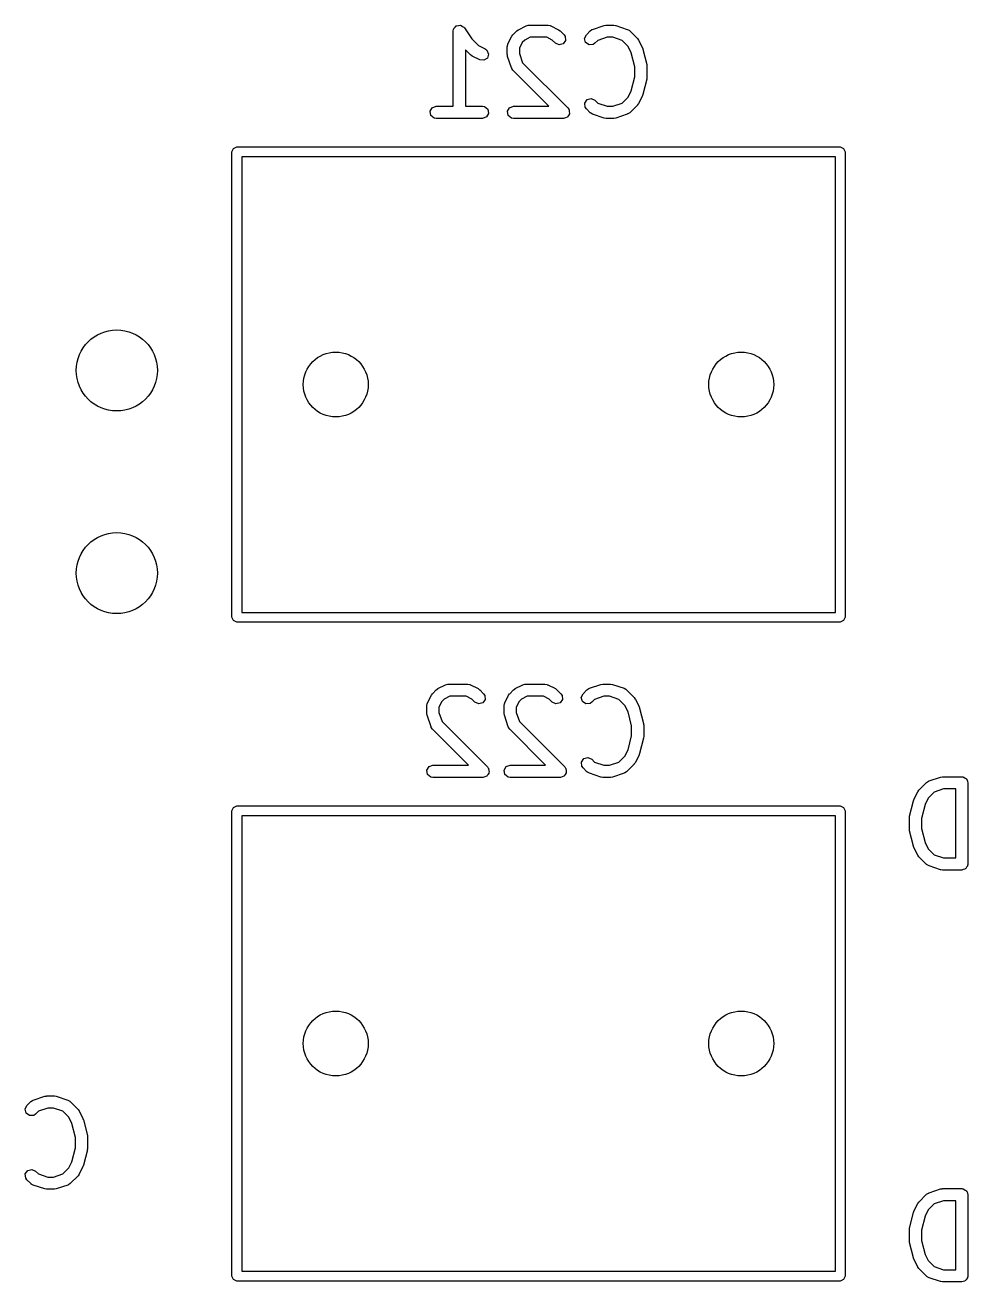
# Model space of a CAD drawing. Extents: x 83 to 134, y -229 to -46.
# Drawn here: x 110.55 to 122.17, y -184.04 to -168.54 of the extents above; entities that cross this region are included whole.
import ezdxf

# ---------------------------------------------------------------- set-up
doc = ezdxf.new("R2010")
doc.units = 0
doc.layers.add('BLACK', color=7, linetype='CONTINUOUS')

msp = doc.modelspace()

# ---------------------------------------------------------------- linework, layer by layer
at = {"layer": 'BLACK', "linetype": 'CONTINUOUS'}
for p, q in [((115.829, -168.616), (115.833, -168.591)), ((115.829, -169.541), (115.829, -168.616)), ((115.833, -168.591), (115.836, -168.587)), ((115.836, -168.587), (115.837, -168.583)), ((115.837, -168.583), (115.852, -168.568)), ((115.852, -168.568), (115.866, -168.551)), ((115.866, -168.551), (115.871, -168.551)), ((115.871, -168.551), (115.874, -168.548)), ((115.874, -168.548), (115.895, -168.546)), ((115.895, -168.546), (115.917, -168.543)), ((115.917, -168.543), (115.921, -168.545)), ((115.921, -168.545), (115.925, -168.544)), ((115.925, -168.544), (115.942, -168.557)), ((115.942, -168.557), (115.961, -168.568)), ((115.961, -168.568), (115.963, -168.572)), ((115.963, -168.572), (115.966, -168.575)), ((115.966, -168.575), (116.057, -168.711)), ((116.565, -168.659), (116.613, -168.611)), ((116.613, -168.611), (116.631, -168.598)), ((116.631, -168.598), (116.632, -168.597)), ((116.632, -168.597), (116.727, -168.549)), ((116.727, -168.549), (116.752, -168.542)), ((116.752, -168.542), (116.757, -168.543)), ((116.757, -168.543), (116.761, -168.541)), ((116.761, -168.541), (116.999, -168.541)), ((116.999, -168.541), (117.025, -168.546)), ((117.025, -168.546), (117.028, -168.549)), ((117.028, -168.549), (117.033, -168.549)), ((117.033, -168.549), (117.128, -168.597)), ((117.128, -168.597), (117.146, -168.61)), ((117.146, -168.61), (117.147, -168.611)), ((117.147, -168.611), (117.195, -168.659)), ((117.47, -168.659), (117.517, -168.611)), ((117.517, -168.611), (117.539, -168.596)), ((117.539, -168.596), (117.543, -168.596)), ((117.543, -168.596), (117.547, -168.593)), ((117.547, -168.593), (117.69, -168.545)), ((117.69, -168.545), (117.712, -168.542)), ((117.712, -168.542), (117.713, -168.541)), ((117.713, -168.541), (117.809, -168.541)), ((117.809, -168.541), (117.831, -168.545)), ((117.831, -168.545), (117.832, -168.545)), ((117.832, -168.545), (117.975, -168.593)), ((117.975, -168.593), (117.998, -168.605)), ((117.998, -168.605), (118, -168.609)), ((118, -168.609), (118.004, -168.611)), ((118.004, -168.611), (118.1, -168.706)), ((116.057, -168.711), (116.139, -168.793)), ((116.139, -168.793), (116.223, -168.835)), ((116.495, -168.807), (116.5, -168.781)), ((116.5, -168.781), (116.503, -168.778)), ((116.503, -168.773), (116.551, -168.678)), ((116.503, -168.778), (116.503, -168.773)), ((116.551, -168.678), (116.564, -168.66)), ((116.564, -168.66), (116.565, -168.659)), ((116.68, -168.756), (116.645, -168.825)), ((116.71, -168.726), (116.68, -168.756)), ((116.779, -168.691), (116.71, -168.726)), ((116.981, -168.691), (116.779, -168.691)), ((117.05, -168.726), (116.981, -168.691)), ((117.089, -168.765), (117.05, -168.726)), ((117.135, -168.786), (117.089, -168.765)), ((117.185, -168.773), (117.135, -168.786)), ((117.214, -168.731), (117.185, -168.773)), ((117.195, -168.659), (117.21, -168.68)), ((117.21, -168.68), (117.214, -168.731)), ((117.448, -168.705), (117.47, -168.659)), ((117.461, -168.755), (117.448, -168.705)), ((117.503, -168.784), (117.461, -168.755)), ((117.555, -168.78), (117.503, -168.784)), ((117.576, -168.765), (117.555, -168.78)), ((117.611, -168.73), (117.576, -168.765)), ((117.726, -168.691), (117.611, -168.73)), ((117.796, -168.691), (117.726, -168.691)), ((117.911, -168.73), (117.796, -168.691)), ((117.985, -168.804), (117.911, -168.73)), ((118.024, -168.881), (117.985, -168.804)), ((118.1, -168.706), (118.113, -168.725)), ((118.113, -168.725), (118.114, -168.726)), ((118.114, -168.726), (118.161, -168.821)), ((116.041, -168.908), (115.979, -168.845)), ((115.979, -168.845), (115.979, -169.541)), ((116.043, -168.908), (116.041, -168.908)), ((116.061, -168.922), (116.043, -168.908)), ((116.156, -168.969), (116.061, -168.922)), ((116.25, -168.947), (116.207, -168.975)), ((116.223, -168.835), (116.244, -168.851)), ((116.244, -168.851), (116.264, -168.898)), ((116.264, -168.898), (116.25, -168.947)), ((116.495, -168.902), (116.495, -168.807)), ((116.496, -168.904), (116.495, -168.902)), ((116.499, -168.926), (116.496, -168.904)), ((116.547, -169.069), (116.499, -168.926)), ((116.645, -168.825), (116.645, -168.89)), ((116.645, -168.89), (116.684, -169.004)), ((118.067, -169.054), (118.024, -168.881)), ((118.161, -168.821), (118.165, -168.833)), ((118.165, -168.833), (118.167, -168.836)), ((118.167, -168.836), (118.215, -169.027)), ((116.207, -168.975), (116.156, -168.969)), ((116.55, -169.072), (116.547, -169.069)), ((116.55, -169.077), (116.55, -169.072)), ((116.565, -169.098), (116.55, -169.077)), ((117.008, -169.541), (116.565, -169.098)), ((116.684, -169.004), (117.243, -169.563)), ((118.067, -169.179), (118.067, -169.054)), ((118.215, -169.027), (118.216, -169.042)), ((118.216, -169.042), (118.217, -169.045)), ((118.217, -169.045), (118.217, -169.188)), ((118.024, -169.352), (118.067, -169.179)), ((118.215, -169.206), (118.167, -169.396)), ((118.217, -169.188), (118.214, -169.203)), ((118.214, -169.203), (118.215, -169.206)), ((117.985, -169.429), (118.024, -169.352)), ((118.161, -169.412), (118.114, -169.507)), ((118.162, -169.408), (118.161, -169.412)), ((118.167, -169.396), (118.162, -169.408)), ((115.544, -169.603), (115.57, -169.559)), ((115.57, -169.559), (115.618, -169.541)), ((115.618, -169.541), (115.829, -169.541)), ((115.979, -169.541), (116.19, -169.541)), ((116.19, -169.541), (116.215, -169.546)), ((116.215, -169.546), (116.254, -169.579)), ((116.254, -169.579), (116.263, -169.629)), ((116.497, -169.603), (116.522, -169.559)), ((116.522, -169.559), (116.57, -169.541)), ((116.57, -169.541), (117.008, -169.541)), ((117.243, -169.563), (117.252, -169.577)), ((117.252, -169.577), (117.254, -169.579)), ((117.254, -169.579), (117.255, -169.581)), ((117.45, -169.502), (117.48, -169.46)), ((117.455, -169.553), (117.45, -169.502)), ((117.47, -169.574), (117.455, -169.553)), ((117.517, -169.622), (117.47, -169.574)), ((117.48, -169.46), (117.529, -169.446)), ((117.529, -169.446), (117.576, -169.468)), ((117.576, -169.468), (117.611, -169.503)), ((117.611, -169.503), (117.726, -169.541)), ((117.726, -169.541), (117.796, -169.541)), ((117.796, -169.541), (117.911, -169.503)), ((117.911, -169.503), (117.985, -169.429)), ((118.1, -169.527), (118.004, -169.622)), ((118.114, -169.507), (118.1, -169.525)), ((118.1, -169.525), (118.1, -169.527)), ((115.553, -169.654), (115.544, -169.603)), ((115.592, -169.687), (115.553, -169.654)), ((115.618, -169.691), (115.592, -169.687)), ((116.19, -169.691), (115.618, -169.691)), ((116.238, -169.674), (116.19, -169.691)), ((116.263, -169.629), (116.238, -169.674)), ((116.506, -169.654), (116.497, -169.603)), ((116.545, -169.687), (116.506, -169.654)), ((116.57, -169.691), (116.545, -169.687)), ((117.19, -169.691), (116.57, -169.691)), ((117.211, -169.684), (117.19, -169.691)), ((117.233, -169.678), (117.211, -169.684)), ((117.235, -169.675), (117.233, -169.678)), ((117.238, -169.674), (117.235, -169.675)), ((117.249, -169.654), (117.238, -169.674)), ((117.262, -169.636), (117.249, -169.654)), ((117.255, -169.581), (117.257, -169.585)), ((117.257, -169.585), (117.259, -169.607)), ((117.259, -169.607), (117.263, -169.629)), ((117.263, -169.629), (117.262, -169.632)), ((117.262, -169.632), (117.262, -169.636)), ((117.522, -169.624), (117.517, -169.622)), ((117.524, -169.628), (117.522, -169.624)), ((117.547, -169.64), (117.524, -169.628)), ((117.69, -169.688), (117.547, -169.64)), ((117.691, -169.687), (117.69, -169.688)), ((117.713, -169.691), (117.691, -169.687)), ((117.809, -169.691), (117.713, -169.691)), ((117.81, -169.691), (117.809, -169.691)), ((117.832, -169.688), (117.81, -169.691)), ((117.975, -169.64), (117.832, -169.688)), ((117.979, -169.637), (117.975, -169.64)), ((117.983, -169.637), (117.979, -169.637)), ((118.004, -169.622), (117.983, -169.637)), ((113.118, -170.062), (113.16, -170.044)), ((113.16, -170.044), (120.6, -170.044)), ((120.6, -170.044), (120.642, -170.062)), ((113.1, -170.104), (113.118, -170.062)), ((113.1, -175.844), (113.1, -170.104)), ((113.22, -170.164), (113.22, -175.784)), ((120.54, -170.164), (113.22, -170.164)), ((120.54, -175.784), (120.54, -170.164)), ((120.642, -170.062), (120.66, -170.104)), ((120.66, -170.104), (120.66, -175.844)), ((113.118, -175.886), (113.1, -175.844)), ((113.16, -175.904), (113.118, -175.886)), ((120.6, -175.904), (113.16, -175.904)), ((113.22, -175.784), (120.54, -175.784)), ((120.642, -175.886), (120.6, -175.904)), ((120.66, -175.844), (120.642, -175.886)), ((115.64, -176.725), (115.735, -176.677)), ((115.735, -176.677), (115.76, -176.67)), ((115.76, -176.67), (115.764, -176.671)), ((115.764, -176.671), (115.769, -176.669)), ((115.769, -176.669), (116.007, -176.669)), ((116.007, -176.669), (116.032, -176.674)), ((116.032, -176.674), (116.036, -176.677)), ((116.036, -176.677), (116.04, -176.677)), ((116.04, -176.677), (116.135, -176.725)), ((116.592, -176.725), (116.687, -176.677)), ((116.687, -176.677), (116.712, -176.67)), ((116.712, -176.67), (116.717, -176.671)), ((116.717, -176.671), (116.721, -176.669)), ((116.721, -176.669), (116.959, -176.669)), ((116.959, -176.669), (116.985, -176.674)), ((116.985, -176.674), (116.988, -176.677)), ((116.988, -176.677), (116.993, -176.677)), ((116.993, -176.677), (117.088, -176.725)), ((117.507, -176.721), (117.65, -176.673)), ((117.65, -176.673), (117.672, -176.67)), ((117.672, -176.67), (117.673, -176.669)), ((117.673, -176.669), (117.769, -176.669)), ((117.769, -176.669), (117.791, -176.673)), ((117.791, -176.673), (117.792, -176.673)), ((117.792, -176.673), (117.935, -176.721)), ((115.511, -176.901), (115.559, -176.806)), ((115.559, -176.806), (115.572, -176.788)), ((115.572, -176.788), (115.573, -176.787)), ((115.573, -176.787), (115.62, -176.739)), ((115.62, -176.739), (115.639, -176.726)), ((115.639, -176.726), (115.64, -176.725)), ((115.718, -176.854), (115.687, -176.884)), ((115.786, -176.819), (115.718, -176.854)), ((115.989, -176.819), (115.786, -176.819)), ((116.057, -176.854), (115.989, -176.819)), ((116.096, -176.893), (116.057, -176.854)), ((116.135, -176.725), (116.153, -176.738)), ((116.153, -176.738), (116.155, -176.739)), ((116.155, -176.739), (116.203, -176.787)), ((116.222, -176.859), (116.193, -176.901)), ((116.203, -176.787), (116.217, -176.808)), ((116.217, -176.808), (116.222, -176.859)), ((116.463, -176.901), (116.511, -176.806)), ((116.511, -176.806), (116.524, -176.788)), ((116.524, -176.788), (116.525, -176.787)), ((116.525, -176.787), (116.573, -176.739)), ((116.573, -176.739), (116.591, -176.726)), ((116.591, -176.726), (116.592, -176.725)), ((116.67, -176.854), (116.64, -176.884)), ((116.739, -176.819), (116.67, -176.854)), ((116.941, -176.819), (116.739, -176.819)), ((117.01, -176.854), (116.941, -176.819)), ((117.049, -176.893), (117.01, -176.854)), ((117.088, -176.725), (117.106, -176.738)), ((117.106, -176.738), (117.107, -176.739)), ((117.107, -176.739), (117.155, -176.787)), ((117.174, -176.859), (117.145, -176.901)), ((117.155, -176.787), (117.17, -176.808)), ((117.17, -176.808), (117.174, -176.859)), ((117.408, -176.833), (117.43, -176.787)), ((117.421, -176.883), (117.408, -176.833)), ((117.43, -176.787), (117.477, -176.739)), ((117.477, -176.739), (117.499, -176.724)), ((117.499, -176.724), (117.503, -176.724)), ((117.503, -176.724), (117.507, -176.721)), ((117.571, -176.858), (117.536, -176.893)), ((117.686, -176.819), (117.571, -176.858)), ((117.756, -176.819), (117.686, -176.819)), ((117.871, -176.858), (117.756, -176.819)), ((117.945, -176.932), (117.871, -176.858)), ((117.935, -176.721), (117.958, -176.733)), ((117.958, -176.733), (117.96, -176.737)), ((117.96, -176.737), (117.964, -176.739)), ((117.964, -176.739), (118.06, -176.834)), ((118.06, -176.834), (118.073, -176.853)), ((118.073, -176.853), (118.074, -176.854)), ((118.074, -176.854), (118.121, -176.949)), ((115.503, -176.935), (115.508, -176.909)), ((115.503, -177.03), (115.503, -176.935)), ((115.508, -176.909), (115.51, -176.906)), ((115.51, -176.906), (115.511, -176.901)), ((115.687, -176.884), (115.653, -176.953)), ((115.653, -176.953), (115.653, -177.018)), ((115.653, -177.018), (115.691, -177.132)), ((116.143, -176.914), (116.096, -176.893)), ((116.193, -176.901), (116.143, -176.914)), ((116.455, -176.935), (116.46, -176.909)), ((116.455, -177.03), (116.455, -176.935)), ((116.46, -176.909), (116.463, -176.906)), ((116.463, -176.906), (116.463, -176.901)), ((116.64, -176.884), (116.605, -176.953)), ((116.605, -176.953), (116.605, -177.018)), ((116.605, -177.018), (116.644, -177.132)), ((117.095, -176.914), (117.049, -176.893)), ((117.145, -176.901), (117.095, -176.914)), ((117.463, -176.912), (117.421, -176.883)), ((117.515, -176.908), (117.463, -176.912)), ((117.536, -176.893), (117.515, -176.908)), ((117.984, -177.009), (117.945, -176.932)), ((118.027, -177.182), (117.984, -177.009)), ((118.121, -176.949), (118.125, -176.961)), ((118.125, -176.961), (118.127, -176.964)), ((118.127, -176.964), (118.175, -177.155)), ((115.504, -177.032), (115.503, -177.03)), ((115.507, -177.054), (115.504, -177.032)), ((115.555, -177.197), (115.507, -177.054)), ((115.691, -177.132), (116.25, -177.691)), ((116.456, -177.032), (116.455, -177.03)), ((116.459, -177.054), (116.456, -177.032)), ((116.507, -177.197), (116.459, -177.054)), ((116.644, -177.132), (117.203, -177.691)), ((118.175, -177.155), (118.176, -177.17)), ((118.176, -177.17), (118.177, -177.173)), ((118.177, -177.173), (118.177, -177.316)), ((115.557, -177.2), (115.555, -177.197)), ((115.558, -177.205), (115.557, -177.2)), ((115.573, -177.226), (115.558, -177.205)), ((116.016, -177.669), (115.573, -177.226)), ((116.51, -177.2), (116.507, -177.197)), ((116.51, -177.205), (116.51, -177.2)), ((116.525, -177.226), (116.51, -177.205)), ((116.968, -177.669), (116.525, -177.226)), ((117.984, -177.48), (118.027, -177.307)), ((118.027, -177.307), (118.027, -177.182)), ((118.177, -177.316), (118.174, -177.331)), ((118.174, -177.331), (118.175, -177.334)), ((117.945, -177.557), (117.984, -177.48)), ((118.175, -177.334), (118.127, -177.524)), ((117.41, -177.63), (117.44, -177.588)), ((117.415, -177.681), (117.41, -177.63)), ((117.44, -177.588), (117.489, -177.574)), ((117.489, -177.574), (117.536, -177.596)), ((117.536, -177.596), (117.571, -177.631)), ((117.571, -177.631), (117.686, -177.669)), ((117.756, -177.669), (117.871, -177.631)), ((117.871, -177.631), (117.945, -177.557)), ((118.074, -177.635), (118.06, -177.653)), ((118.121, -177.54), (118.074, -177.635)), ((118.122, -177.536), (118.121, -177.54)), ((118.127, -177.524), (118.122, -177.536)), ((115.504, -177.731), (115.53, -177.687)), ((115.513, -177.782), (115.504, -177.731)), ((115.552, -177.815), (115.513, -177.782)), ((115.53, -177.687), (115.578, -177.669)), ((115.578, -177.669), (116.016, -177.669)), ((116.257, -177.782), (116.245, -177.802)), ((116.25, -177.691), (116.26, -177.705)), ((116.27, -177.764), (116.257, -177.782)), ((116.26, -177.705), (116.262, -177.707)), ((116.262, -177.707), (116.262, -177.709)), ((116.262, -177.709), (116.265, -177.713)), ((116.265, -177.713), (116.267, -177.735)), ((116.267, -177.735), (116.271, -177.757)), ((116.271, -177.757), (116.269, -177.76)), ((116.269, -177.76), (116.27, -177.764)), ((116.457, -177.731), (116.482, -177.687)), ((116.466, -177.782), (116.457, -177.731)), ((116.505, -177.815), (116.466, -177.782)), ((116.482, -177.687), (116.53, -177.669)), ((116.53, -177.669), (116.968, -177.669)), ((117.209, -177.782), (117.198, -177.802)), ((117.203, -177.691), (117.212, -177.705)), ((117.222, -177.764), (117.209, -177.782)), ((117.212, -177.705), (117.214, -177.707)), ((117.214, -177.707), (117.215, -177.709)), ((117.215, -177.709), (117.217, -177.713)), ((117.217, -177.713), (117.219, -177.735)), ((117.219, -177.735), (117.223, -177.757)), ((117.223, -177.757), (117.222, -177.76)), ((117.222, -177.76), (117.222, -177.764)), ((117.43, -177.702), (117.415, -177.681)), ((117.477, -177.75), (117.43, -177.702)), ((117.482, -177.752), (117.477, -177.75)), ((117.484, -177.756), (117.482, -177.752)), ((117.507, -177.768), (117.484, -177.756)), ((117.65, -177.816), (117.507, -177.768)), ((117.686, -177.669), (117.756, -177.669)), ((117.935, -177.768), (117.792, -177.816)), ((117.939, -177.765), (117.935, -177.768)), ((117.943, -177.765), (117.939, -177.765)), ((117.964, -177.75), (117.943, -177.765)), ((118.06, -177.655), (117.964, -177.75)), ((118.06, -177.653), (118.06, -177.655)), ((115.578, -177.819), (115.552, -177.815)), ((116.197, -177.819), (115.578, -177.819)), ((116.218, -177.812), (116.197, -177.819)), ((116.24, -177.806), (116.218, -177.812)), ((116.242, -177.803), (116.24, -177.806)), ((116.245, -177.802), (116.242, -177.803)), ((116.53, -177.819), (116.505, -177.815)), ((117.15, -177.819), (116.53, -177.819)), ((117.171, -177.812), (117.15, -177.819)), ((117.193, -177.806), (117.171, -177.812)), ((117.195, -177.803), (117.193, -177.806)), ((117.198, -177.802), (117.195, -177.803)), ((117.651, -177.815), (117.65, -177.816)), ((117.673, -177.819), (117.651, -177.815)), ((117.769, -177.819), (117.673, -177.819)), ((117.77, -177.819), (117.769, -177.819)), ((117.792, -177.816), (117.77, -177.819)), ((121.57, -177.977), (121.665, -177.882)), ((121.665, -177.882), (121.687, -177.867)), ((121.687, -177.867), (121.691, -177.867)), ((121.691, -177.867), (121.695, -177.864)), ((121.695, -177.864), (121.837, -177.816)), ((121.837, -177.816), (121.86, -177.813)), ((121.86, -177.813), (121.861, -177.812)), ((121.861, -177.812), (122.099, -177.812)), ((122.099, -177.812), (122.109, -177.814)), ((122.109, -177.814), (122.112, -177.814)), ((122.112, -177.814), (122.115, -177.815)), ((122.115, -177.815), (122.125, -177.817)), ((122.125, -177.817), (122.14, -177.829)), ((122.14, -177.829), (122.157, -177.839)), ((122.157, -177.839), (122.159, -177.846)), ((122.159, -177.846), (122.164, -177.85)), ((122.164, -177.85), (122.168, -177.869)), ((122.168, -177.869), (122.174, -177.887)), ((122.174, -177.887), (122.174, -178.887)), ((121.503, -178.107), (121.508, -178.095)), ((121.508, -178.092), (121.556, -177.997)), ((121.508, -178.095), (121.508, -178.092)), ((121.556, -177.997), (121.569, -177.979)), ((121.569, -177.979), (121.57, -177.977)), ((121.685, -178.075), (121.646, -178.152)), ((121.759, -178.001), (121.685, -178.075)), ((121.873, -177.962), (121.759, -178.001)), ((122.024, -177.962), (121.873, -177.962)), ((122.024, -178.812), (122.024, -177.962)), ((113.1, -178.232), (113.118, -178.19)), ((113.1, -183.972), (113.1, -178.232)), ((113.118, -178.19), (113.16, -178.172)), ((113.16, -178.172), (120.6, -178.172)), ((120.6, -178.172), (120.642, -178.19)), ((120.642, -178.19), (120.66, -178.232)), ((120.66, -178.232), (120.66, -183.972)), ((121.455, -178.298), (121.503, -178.107)), ((121.646, -178.152), (121.603, -178.325)), ((113.22, -178.292), (113.22, -183.912)), ((120.54, -178.292), (113.22, -178.292)), ((120.54, -183.912), (120.54, -178.292)), ((121.453, -178.316), (121.455, -178.301)), ((121.453, -178.459), (121.453, -178.316)), ((121.455, -178.301), (121.455, -178.298)), ((121.603, -178.325), (121.603, -178.45)), ((121.454, -178.462), (121.453, -178.459)), ((121.455, -178.477), (121.454, -178.462)), ((121.503, -178.667), (121.455, -178.477)), ((121.603, -178.45), (121.646, -178.623)), ((121.505, -178.67), (121.503, -178.667)), ((121.508, -178.683), (121.505, -178.67)), ((121.556, -178.778), (121.508, -178.683)), ((121.646, -178.623), (121.685, -178.7)), ((121.685, -178.7), (121.759, -178.774)), ((121.557, -178.779), (121.556, -178.778)), ((121.57, -178.798), (121.557, -178.779)), ((121.665, -178.893), (121.57, -178.798)), ((121.759, -178.774), (121.873, -178.812)), ((121.873, -178.812), (122.024, -178.812)), ((121.669, -178.895), (121.665, -178.893)), ((121.672, -178.899), (121.669, -178.895)), ((121.695, -178.911), (121.672, -178.899)), ((121.837, -178.959), (121.695, -178.911)), ((121.839, -178.958), (121.837, -178.959)), ((121.861, -178.962), (121.839, -178.958)), ((122.099, -178.962), (121.861, -178.962)), ((122.118, -178.956), (122.099, -178.962)), ((122.137, -178.952), (122.118, -178.956)), ((122.141, -178.947), (122.137, -178.952)), ((122.147, -178.945), (122.141, -178.947)), ((122.157, -178.928), (122.147, -178.945)), ((122.17, -178.913), (122.157, -178.928)), ((122.171, -178.903), (122.17, -178.913)), ((122.173, -178.9), (122.171, -178.903)), ((122.174, -178.887), (122.173, -178.897)), ((122.173, -178.897), (122.173, -178.9)), ((110.572, -181.867), (110.619, -181.819)), ((110.619, -181.819), (110.641, -181.804)), ((110.641, -181.804), (110.645, -181.804)), ((110.645, -181.804), (110.649, -181.801)), ((110.649, -181.801), (110.792, -181.753)), ((110.792, -181.753), (110.814, -181.75)), ((110.814, -181.75), (110.815, -181.749)), ((110.815, -181.749), (110.911, -181.749)), ((110.911, -181.749), (110.933, -181.753)), ((110.933, -181.753), (110.934, -181.753)), ((110.934, -181.753), (111.077, -181.801)), ((111.077, -181.801), (111.1, -181.813)), ((111.1, -181.813), (111.102, -181.817)), ((111.102, -181.817), (111.106, -181.819)), ((111.106, -181.819), (111.202, -181.914)), ((110.55, -181.913), (110.572, -181.867)), ((110.563, -181.963), (110.55, -181.913)), ((110.605, -181.992), (110.563, -181.963)), ((110.678, -181.973), (110.657, -181.988)), ((110.713, -181.938), (110.678, -181.973)), ((110.828, -181.899), (110.713, -181.938)), ((110.898, -181.899), (110.828, -181.899)), ((111.013, -181.938), (110.898, -181.899)), ((111.087, -182.012), (111.013, -181.938)), ((111.202, -181.914), (111.215, -181.933)), ((111.215, -181.933), (111.216, -181.934)), ((111.216, -181.934), (111.263, -182.029)), ((110.657, -181.988), (110.605, -181.992)), ((111.126, -182.089), (111.087, -182.012)), ((111.169, -182.262), (111.126, -182.089)), ((111.263, -182.029), (111.267, -182.041)), ((111.267, -182.041), (111.269, -182.044)), ((111.269, -182.044), (111.317, -182.235)), ((111.169, -182.387), (111.169, -182.262)), ((111.317, -182.235), (111.318, -182.25)), ((111.318, -182.25), (111.319, -182.253)), ((111.319, -182.253), (111.319, -182.396)), ((111.126, -182.56), (111.169, -182.387)), ((111.317, -182.414), (111.269, -182.604)), ((111.319, -182.396), (111.316, -182.411)), ((111.316, -182.411), (111.317, -182.414)), ((111.087, -182.637), (111.126, -182.56)), ((110.552, -182.71), (110.582, -182.668)), ((110.557, -182.761), (110.552, -182.71)), ((110.582, -182.668), (110.631, -182.654)), ((110.631, -182.654), (110.678, -182.676)), ((110.678, -182.676), (110.713, -182.711)), ((110.713, -182.711), (110.828, -182.749)), ((110.828, -182.749), (110.898, -182.749)), ((110.898, -182.749), (111.013, -182.711)), ((111.013, -182.711), (111.087, -182.637)), ((111.202, -182.735), (111.106, -182.83)), ((111.216, -182.715), (111.202, -182.733)), ((111.202, -182.733), (111.202, -182.735)), ((111.263, -182.62), (111.216, -182.715)), ((111.264, -182.616), (111.263, -182.62)), ((111.269, -182.604), (111.264, -182.616)), ((110.572, -182.782), (110.557, -182.761)), ((110.619, -182.83), (110.572, -182.782)), ((110.624, -182.832), (110.619, -182.83)), ((110.626, -182.836), (110.624, -182.832)), ((110.649, -182.848), (110.626, -182.836)), ((110.792, -182.896), (110.649, -182.848)), ((110.793, -182.895), (110.792, -182.896)), ((110.815, -182.899), (110.793, -182.895)), ((110.911, -182.899), (110.815, -182.899)), ((110.912, -182.899), (110.911, -182.899)), ((110.934, -182.896), (110.912, -182.899)), ((111.077, -182.848), (110.934, -182.896)), ((111.081, -182.845), (111.077, -182.848)), ((111.085, -182.845), (111.081, -182.845)), ((111.106, -182.83), (111.085, -182.845)), ((121.695, -182.944), (121.837, -182.896)), ((121.837, -182.896), (121.86, -182.893)), ((121.86, -182.893), (121.861, -182.892)), ((121.861, -182.892), (122.099, -182.892)), ((122.099, -182.892), (122.109, -182.894)), ((122.109, -182.894), (122.112, -182.894)), ((122.112, -182.894), (122.115, -182.895)), ((122.115, -182.895), (122.125, -182.897)), ((122.125, -182.897), (122.14, -182.909)), ((122.14, -182.909), (122.157, -182.919)), ((121.556, -183.077), (121.569, -183.059)), ((121.569, -183.059), (121.57, -183.057)), ((121.57, -183.057), (121.665, -182.962)), ((121.665, -182.962), (121.687, -182.947)), ((121.687, -182.947), (121.691, -182.947)), ((121.691, -182.947), (121.695, -182.944)), ((121.873, -183.042), (121.759, -183.081)), ((122.024, -183.042), (121.873, -183.042)), ((122.024, -183.892), (122.024, -183.042)), ((122.157, -182.919), (122.159, -182.926)), ((122.159, -182.926), (122.164, -182.93)), ((122.164, -182.93), (122.168, -182.949)), ((122.168, -182.949), (122.174, -182.967)), ((122.174, -182.967), (122.174, -183.967)), ((121.455, -183.378), (121.503, -183.187)), ((121.503, -183.187), (121.508, -183.175)), ((121.508, -183.172), (121.556, -183.077)), ((121.508, -183.175), (121.508, -183.172)), ((121.685, -183.155), (121.646, -183.232)), ((121.759, -183.081), (121.685, -183.155)), ((121.646, -183.232), (121.603, -183.405)), ((121.453, -183.396), (121.455, -183.381)), ((121.453, -183.539), (121.453, -183.396)), ((121.455, -183.381), (121.455, -183.378)), ((121.603, -183.405), (121.603, -183.53)), ((121.603, -183.53), (121.646, -183.703)), ((121.454, -183.542), (121.453, -183.539)), ((121.455, -183.557), (121.454, -183.542)), ((121.503, -183.747), (121.455, -183.557)), ((121.505, -183.75), (121.503, -183.747)), ((121.508, -183.763), (121.505, -183.75)), ((121.556, -183.858), (121.508, -183.763)), ((121.646, -183.703), (121.685, -183.78)), ((121.685, -183.78), (121.759, -183.854)), ((113.118, -184.014), (113.1, -183.972)), ((113.22, -183.912), (120.54, -183.912)), ((120.66, -183.972), (120.642, -184.014)), ((121.557, -183.859), (121.556, -183.858)), ((121.57, -183.878), (121.557, -183.859)), ((121.665, -183.973), (121.57, -183.878)), ((121.669, -183.975), (121.665, -183.973)), ((121.672, -183.979), (121.669, -183.975)), ((121.695, -183.991), (121.672, -183.979)), ((121.837, -184.039), (121.695, -183.991)), ((121.759, -183.854), (121.873, -183.892)), ((121.873, -183.892), (122.024, -183.892)), ((122.17, -183.993), (122.157, -184.008)), ((122.171, -183.983), (122.17, -183.993)), ((122.173, -183.98), (122.171, -183.983)), ((122.174, -183.967), (122.173, -183.977)), ((122.173, -183.977), (122.173, -183.98)), ((113.16, -184.032), (113.118, -184.014)), ((120.6, -184.032), (113.16, -184.032)), ((120.642, -184.014), (120.6, -184.032)), ((121.839, -184.038), (121.837, -184.039)), ((121.861, -184.042), (121.839, -184.038)), ((122.099, -184.042), (121.861, -184.042)), ((122.118, -184.036), (122.099, -184.042)), ((122.137, -184.032), (122.118, -184.036)), ((122.141, -184.027), (122.137, -184.032)), ((122.147, -184.025), (122.141, -184.027)), ((122.157, -184.008), (122.147, -184.025))]:
    msp.add_line(p, q, dxfattribs=at)
at = {"layer": 'BLACK'}
for centre, radius in [((111.68, -172.8), 0.5), ((114.38, -172.974), 0.4), ((119.38, -172.974), 0.4), ((111.68, -175.3), 0.5), ((114.38, -181.102), 0.4), ((119.38, -181.102), 0.4)]:
    msp.add_circle(centre, radius, dxfattribs=at)

doc.saveas('drawing.dxf')
